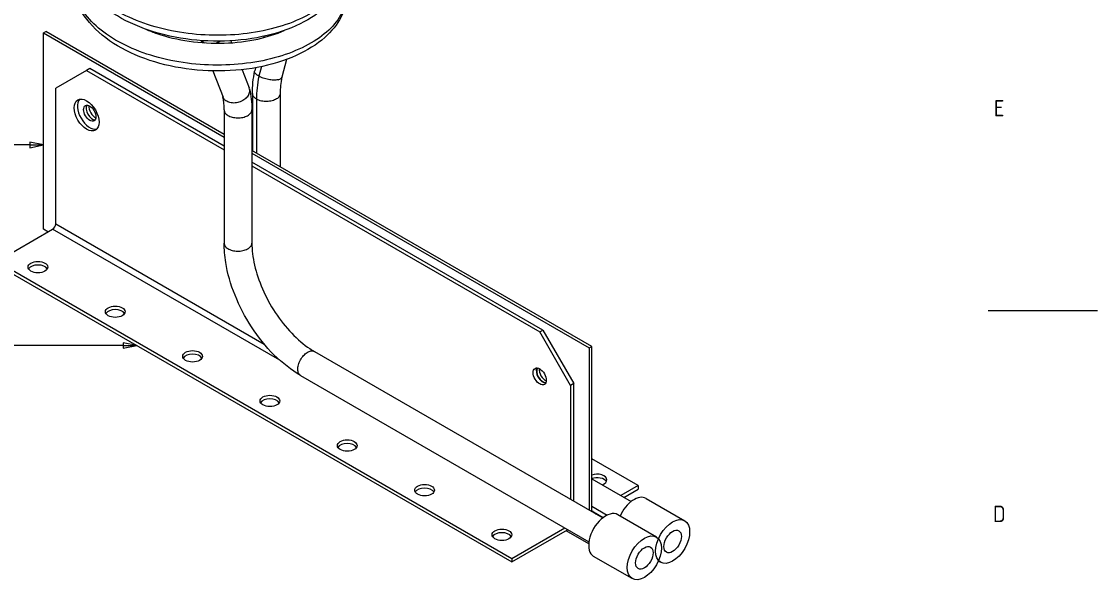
# Model space of a CAD drawing. Header units: millimetres. Extents: x 0 to 2102, y 0 to 1485.
# Drawn here: x 1610.5 to 2102.5, y 618.2 to 874.9 of the extents above; entities that cross this region are included whole.
import ezdxf

# ---------------------------------------------------------------- set-up
doc = ezdxf.new("R2010")
doc.units = ezdxf.units.MM
doc.header["$LTSCALE"] = 2.5
doc.layers.get('0').update_dxf_attribs({"color": 3, "lineweight": 5})
for name, color, linetype, lineweight in [('가시적인 것(ISO)', 3, 'Continuous', 5), ('가시적인 좁은 것(ISO)', 3, 'Continuous', 5), ('경계(ISO)', 7, 'Continuous', 5), ('기호(ISO)', 5, 'Continuous', 5)]:
    doc.layers.add(name, color=color, linetype=linetype, lineweight=lineweight)
doc.styles.add('문자 텍스트_PSTEK_POSCO', font='isocp.shx')
doc.styles.add('부품번호텍스트_PSTEK_POSCO', font='isocp.shx')

# ---------------------------------------------------------------- blocks, each defined once
blk = doc.blocks.new('경계 Default Border')
at = {"layer": '경계(ISO)', "flags": 128}
blk.add_lwpolyline([(841, 297), (821, 297)], dxfattribs=at)
at = {"layer": '경계(ISO)', "color": 2, "char_height": 3, "attachment_point": 7, "style": '문자 텍스트_PSTEK_POSCO'}
for s, insert in [('E', (822.04, 332.6)), ('D', (821.88, 258.35))]:
    blk.add_mtext(s, dxfattribs=dict(at, insert=insert))
blk = doc.blocks.new('품번기호1')
at = {"layer": '기호(ISO)', "color": 7}
for p, q in [((662.77, 290.67), (610.78, 290.67)), ((665.27, 290.67), (662.77, 291.17)), ((662.77, 291.17), (662.77, 290.17)), ((662.77, 290.67), (665.27, 290.67)), ((662.77, 290.17), (665.27, 290.67))]:
    blk.add_line(p, q, dxfattribs=at)
at = {"layer": '기호(ISO)', "color": 7, "flags": 128}
blk.add_lwpolyline([(662.77, 290.17), (665.27, 290.67)], dxfattribs=at)
at = {"layer": '기호(ISO)'}
blk.add_circle((603.28, 290.67), 7.5, dxfattribs=at)
at = {"layer": '기호(ISO)', "color": 7}
blk.add_solid([(662.77, 290.17), (665.27, 290.67), (662.77, 291.17), (662.77, 290.17)], dxfattribs=at)
at = {"layer": '기호(ISO)', "color": 7, "insert": (603.28, 290.67), "char_height": 5, "attachment_point": 5, "style": '부품번호텍스트_PSTEK_POSCO'}
blk.add_mtext('4', dxfattribs=at)
blk = doc.blocks.new('품번기호2')
at = {"layer": '기호(ISO)', "color": 7}
for p, q in [((645.69, 327.38), (610.84, 327.38)), ((648.19, 327.38), (645.69, 327.88)), ((645.69, 327.88), (645.69, 326.88)), ((645.69, 327.38), (648.19, 327.38)), ((645.69, 326.88), (648.19, 327.38))]:
    blk.add_line(p, q, dxfattribs=at)
at = {"layer": '기호(ISO)', "color": 7, "flags": 128}
blk.add_lwpolyline([(645.69, 326.88), (648.19, 327.38)], dxfattribs=at)
at = {"layer": '기호(ISO)'}
blk.add_circle((603.34, 327.38), 7.5, dxfattribs=at)
at = {"layer": '기호(ISO)', "color": 7}
blk.add_solid([(645.69, 326.88), (648.19, 327.38), (645.69, 327.88), (645.69, 326.88)], dxfattribs=at)
at = {"layer": '기호(ISO)', "color": 7, "insert": (603.34, 327.41), "char_height": 5, "attachment_point": 5, "style": '부품번호텍스트_PSTEK_POSCO'}
blk.add_mtext('2', dxfattribs=at)

msp = doc.modelspace()

# ---------------------------------------------------------------- linework, layer by layer
at = {"layer": '가시적인 것(ISO)'}
for p, q in [((1620.473, 869.714), (1621.604, 870.367)), ((1620.473, 869.714), (1703.135, 821.989)), ((1620.473, 779.899), (1620.473, 869.714)), ((1703.135, 823.295), (1621.604, 870.367)), ((1692.499, 866.213), (1692.864, 865.278)), ((1706.177, 866.104), (1706.527, 865.206)), ((1721.378, 868.192), (1721.211, 867.571)), ((1731.668, 857.562), (1729.478, 849.428)), ((1640.272, 852.567), (1626.13, 844.402)), ((1641.686, 853.384), (1640.272, 852.567)), ((1640.272, 852.567), (1703.135, 816.273)), ((1703.135, 817.906), (1641.686, 853.384)), ((1697.928, 852.316), (1702.626, 840.293)), ((1711.334, 852.901), (1714.609, 844.519)), ((1717.498, 853.781), (1717.105, 852.32)), ((1626.13, 782.349), (1626.13, 844.402)), ((1716.075, 841.99), (1716.075, 815.824)), ((1728.775, 841.99), (1728.775, 808.492)), ((1703.135, 834.519), (1703.135, 773.539)), ((1715.835, 834.519), (1715.835, 773.539)), ((1871.213, 726.255), (1715.835, 815.963)), ((1715.835, 814.656), (1870.081, 725.602)), ((1848.868, 733.767), (1715.835, 810.574)), ((1715.835, 808.941), (1847.454, 732.951)), ((1599.26, 765.202), (1624.715, 779.899)), ((1622.594, 778.674), (1620.473, 779.899)), ((1599.26, 765.202), (1834.726, 629.256)), ((1599.26, 763.569), (1834.726, 627.623)), ((1847.454, 732.951), (1848.868, 733.767)), ((1848.868, 733.767), (1863.01, 709.272)), ((1861.596, 708.456), (1847.454, 732.951)), ((1744.48, 723.925), (1876.297, 647.82)), ((1870.081, 725.602), (1871.213, 726.255)), ((1870.081, 725.602), (1870.081, 651.408)), ((1871.213, 650.755), (1871.213, 726.255)), ((1738.13, 712.926), (1869.944, 636.823)), ((1863.01, 709.272), (1861.596, 708.456)), ((1863.01, 655.491), (1863.01, 709.272)), ((1861.596, 708.456), (1861.596, 656.307)), ((1892.426, 662.569), (1871.213, 674.816)), ((1871.213, 665.697), (1889.237, 655.291)), ((1892.426, 662.569), (1884.529, 658.009)), ((1885.943, 657.193), (1892.426, 660.936)), ((1892.426, 662.569), (1892.426, 660.936)), ((1896.055, 656.726), (1913.733, 646.52)), ((1871.213, 651.032), (1876.504, 647.978)), ((1871.829, 650.677), (1871.589, 650.538)), ((1873.003, 649.722), (1873.243, 649.86)), ((1900.787, 639.045), (1883.109, 649.252)), ((1834.726, 629.256), (1858.889, 643.206)), ((1834.726, 627.623), (1860.182, 642.319)), ((1869.853, 635.919), (1859.475, 641.911)), ((1889.787, 619.993), (1872.109, 630.199)), ((1834.726, 629.256), (1834.726, 627.623)), ((1901.673, 628.079), (1902.733, 627.467))]:
    msp.add_line(p, q, dxfattribs=at)
for centre, major_axis in [((1640.272, 832.155), (-4, 6.928)), ((1641.686, 832.971), (-2, 3.464)), ((1617.998, 762.549), (-4.5, 0)), ((1653.353, 742.136), (-4.5, 0)), ((1688.709, 721.724), (-4.5, 0)), ((1847.454, 712.538), (-2.125, 3.681)), ((1724.064, 701.311), (-4.5, 0)), ((1759.419, 680.899), (-4.5, 0)), ((1794.775, 660.486), (-4.5, 0)), ((1908.233, 636.994), (5.5, 9.526)), ((1830.13, 640.074), (-4.5, 0)), ((1895.287, 629.519), (5.5, 9.526)), ((1908.233, 636.994), (2.84, 4.919)), ((1895.287, 629.519), (2.84, 4.919))]:
    msp.add_ellipse(centre, major_axis=major_axis, ratio=0.5773503, dxfattribs=at)
for centre, major_axis, start_param, end_param in [((1641.686, 832.971), (-4, 6.928), 0.1777106, 2.9638821), ((1642.817, 833.625), (-2, 3.464), 0.2867566, 2.8548361), ((1644.232, 834.441), (2.125, -3.681), 3.8447396, 5.5800383), ((1624.715, 781.532), (1, 1.732), 3.9269908, 5.4977871), ((1617.998, 760.916), (4.5, 0), 0.3196873, 2.8219054), ((1653.353, 740.503), (4.5, 0), 0.3196873, 2.8219054), ((1688.709, 720.091), (4.5, 0), 0.3196873, 2.8219054), ((1848.868, 713.355), (-2.125, 3.681), 0.3392248, 2.8023679), ((1848.868, 713.355), (2, -3.464), 3.4071042, 6.0176738), ((1850, 714.008), (2, -3.464), 3.7674063, 5.6573716), ((1724.064, 699.678), (4.5, 0), 0.3196873, 2.8219054), ((1759.419, 679.266), (4.5, 0), 0.3196873, 2.8219054), ((1873.688, 665.222), (4.5, 0), 5.2351592, 8.4363123), ((1873.688, 663.589), (4.5, 0), 0.3196873, 2.153127), ((1794.775, 658.854), (4.5, 0), 0.3196873, 2.8219054), ((1890.555, 647.2), (5.5, 9.526), 0, 1.7486452), ((1877.609, 639.725), (5.5, 9.526), 0, 3.1415927), ((1830.13, 638.441), (4.5, 0), 0.3196873, 2.8219054), ((1860.182, 645.585), (2, 3.464), 3.9269908, 3.9689243)]:
    msp.add_ellipse(centre, major_axis=major_axis, ratio=0.5773503, start_param=start_param, end_param=end_param, dxfattribs=at)
for points, knots in [([(1758.243, 908.382), (1758.924, 906.157), (1759.281, 903.851), (1759.281, 897.81), (1758.319, 894.033), (1754.801, 887.159), (1752.227, 883.974), (1745.459, 877.982), (1741.003, 875.204), (1730.657, 870.564), (1724.558, 868.716), (1711.791, 866.362), (1704.97, 865.817), (1691.525, 866.074), (1684.735, 866.86), (1671.944, 869.664), (1665.786, 871.714), (1654.772, 876.903), (1649.792, 880.116), (1641.644, 887.455), (1638.384, 891.697), (1634.307, 900.575), (1633.362, 905.315), (1633.63, 910.032), (1633.635, 910.114), (1633.656, 910.439), (1633.676, 910.684), (1633.766, 911.66), (1633.862, 912.391), (1634.108, 913.818), (1634.255, 914.516), (1634.429, 915.209)], [42.2952208, 42.2952208, 42.2952208, 42.2952208, 43.3336512, 43.3336512, 45.0292719, 45.0292719, 46.7267075, 46.7267075, 48.6583312, 48.6583312, 50.7120311, 50.7120311, 52.745789, 52.745789, 54.7513915, 54.7513915, 56.7558023, 56.7558023, 58.7823501, 58.7823501, 60.8275511, 60.8275511, 62.7861615, 62.7861615, 62.8204731, 62.8204731, 62.9237899, 62.9237899, 63.2338488, 63.2338488, 63.5323367, 63.5323367, 63.5323367, 63.5323367]), ([(1758.243, 894.746), (1758.447, 894.086), (1758.621, 893.42), (1759.107, 891.16), (1759.281, 889.539), (1759.281, 884.202), (1758.333, 880.453), (1754.852, 873.596), (1752.289, 870.407), (1745.545, 864.407), (1741.102, 861.625), (1730.78, 856.972), (1724.69, 855.115), (1711.934, 852.743), (1705.114, 852.188), (1691.669, 852.426), (1684.877, 853.204), (1672.077, 855.99), (1665.913, 858.031), (1654.882, 863.203), (1649.891, 866.409), (1641.72, 873.733), (1638.444, 877.969), (1634.546, 886.385), (1633.581, 890.582), (1633.581, 895.084), (1633.587, 895.429), (1633.639, 896.809), (1633.735, 897.844), (1634.025, 899.777), (1634.205, 900.678), (1634.429, 901.572)], [3.8204555, 3.8204555, 3.8204555, 3.8204555, 4.128953, 4.128953, 4.861019, 4.861019, 6.5442304, 6.5442304, 8.2414066, 8.2414066, 10.1713611, 10.1713611, 12.2248835, 12.2248835, 14.2589101, 14.2589101, 16.2646201, 16.2646201, 18.268947, 18.268947, 20.2952869, 20.2952869, 22.3405571, 22.3405571, 24.0947348, 24.0947348, 24.2403683, 24.2403683, 24.6775752, 24.6775752, 25.0622308, 25.0622308, 25.0622308, 25.0622308]), ([(1667.403, 871.38), (1669.006, 870.682), (1670.675, 870.033), (1676.979, 867.864), (1682.025, 866.66), (1692.394, 865.159), (1697.848, 864.859), (1708.444, 865.202), (1713.717, 865.856), (1722.916, 867.895), (1727.023, 869.23), (1730.591, 870.81)], [237.0358593, 237.0358593, 237.0358593, 237.0358593, 237.6240812, 237.6240812, 239.1946197, 239.1946197, 240.7931363, 240.7931363, 242.4048571, 242.4048571, 243.8665012, 243.8665012, 243.8665012, 243.8665012]), ([(1718.99, 849.906), (1718.408, 850.242), (1717.94, 850.599), (1717.284, 851.314), (1717.102, 851.665), (1717.067, 852.105), (1717.076, 852.215), (1717.105, 852.32)], [0.9944683, 0.9944683, 0.9944683, 0.9944683, 1.24128191, 1.24128191, 1.48780554, 1.48780554, 1.57371081, 1.57371081, 1.57371081, 1.57371081]), ([(1727.78, 848.277), (1727.765, 848.274), (1727.749, 848.27), (1727.156, 848.141), (1726.467, 848.086), (1724.964, 848.124), (1724.168, 848.212), (1722.558, 848.518), (1721.759, 848.732), (1720.259, 849.261), (1719.573, 849.57), (1718.99, 849.906)], [-0.0069416, -0.0069416, -0.0069416, -0.0069416, 0, 0, 0.2531766, 0.2531766, 0.5003435, 0.5003435, 0.7471374, 0.7471374, 0.9944683, 0.9944683, 0.9944683, 0.9944683]), ([(1727.78, 848.277), (1727.796, 848.281), (1727.812, 848.284), (1728.381, 848.418), (1728.814, 848.614), (1729.296, 849.031), (1729.423, 849.221), (1729.478, 849.428)], [-0.00694372, -0.00694372, -0.00694372, -0.00694372, 0, 0, 0.2482328, 0.2482328, 0.41524717, 0.41524717, 0.41524717, 0.41524717]), ([(1713.11, 839.807), (1713.126, 839.822), (1713.141, 839.836), (1713.721, 840.385), (1714.16, 840.981), (1714.729, 842.214), (1714.86, 842.838), (1714.819, 843.815), (1714.743, 844.177), (1714.609, 844.519)], [-0.00694164, -0.00694164, -0.00694164, -0.00694164, 0, 0, 0.25317662, 0.25317662, 0.50034352, 0.50034352, 0.6534777, 0.6534777, 0.6534777, 0.6534777]), ([(1713.11, 839.807), (1713.094, 839.793), (1713.078, 839.778), (1712.496, 839.248), (1711.823, 838.804), (1710.333, 838.11), (1709.532, 837.867), (1707.907, 837.616), (1707.099, 837.611), (1705.588, 837.843), (1704.899, 838.076), (1703.732, 838.749), (1703.264, 839.182), (1702.811, 839.881), (1702.707, 840.083), (1702.626, 840.293)], [-0.0069437, -0.0069437, -0.0069437, -0.0069437, 0, 0, 0.2482328, 0.2482328, 0.4972073, 0.4972073, 0.7462968, 0.7462968, 0.9944835, 0.9944835, 1.241308, 1.241308, 1.3355714, 1.3355714, 1.3355714, 1.3355714]), ([(1738.13, 712.926), (1733.921, 715.356), (1729.759, 718.615), (1722.197, 726.162), (1718.686, 730.517), (1712.684, 739.736), (1710.102, 744.703), (1706.126, 754.664), (1704.677, 759.778), (1703.388, 767.699), (1703.135, 770.678), (1703.135, 773.539)], [0, 0, 0, 0, 1.7115182, 1.7115182, 3.3796577, 3.3796577, 5.0197443, 5.0197443, 6.6524705, 6.6524705, 7.6599776, 7.6599776, 7.6599776, 7.6599776]), ([(1715.835, 773.539), (1715.835, 770.451), (1716.245, 766.988), (1717.869, 759.903), (1719.097, 756.196), (1722.264, 748.885), (1724.261, 745.194), (1728.773, 738.342), (1731.351, 735.101), (1736.708, 729.527), (1739.555, 727.119), (1743.05, 724.782), (1743.768, 724.335), (1744.48, 723.925)], [0, 0, 0, 0, 1.2049061, 1.2049061, 2.403339, 2.403339, 3.6325435, 3.6325435, 4.8745291, 4.8745291, 6.1093917, 6.1093917, 6.4298839, 6.4298839, 6.4298839, 6.4298839])]:
    msp.add_open_spline(points, degree=3, knots=knots, dxfattribs=at)
for points in [[(1716.075, 841.99), (1716.075, 845.287), (1716.422, 848.748), (1717.089, 852.252)], [(1729.489, 849.466), (1729.012, 846.846), (1728.775, 844.31), (1728.775, 841.99)], [(1714.74, 844.105), (1715.476, 841.112), (1715.835, 837.878), (1715.835, 834.519)], [(1703.135, 834.519), (1703.135, 836.717), (1702.922, 838.752), (1702.535, 840.525)]]:
    msp.add_open_spline(points, degree=3, dxfattribs=at)
at = {"layer": '가시적인 좁은 것(ISO)'}
for p, q in [((1724.088, 868.843), (1723.956, 868.351)), ((1720.172, 854.296), (1718.99, 849.906)), ((1717.935, 839.398), (1717.935, 814.75)), ((1626.13, 782.349), (1721.482, 727.297)), ((1728.568, 719.94), (1624.715, 779.899)), ((1871.213, 653.18), (1878.317, 649.078)), ((1860.182, 642.319), (1860.182, 642.459))]:
    msp.add_line(p, q, dxfattribs=at)
msp.add_ellipse((1753.29, 859.81), major_axis=(-25, -43.301), ratio=0.5773503, start_param=5.2528635, end_param=5.4977871, dxfattribs=at)
for points, knots in [([(1759.276, 901.557), (1759.268, 897.111), (1757.659, 892.665), (1754.537, 888.575), (1750.566, 883.374), (1744.156, 878.759), (1736.071, 875.325), (1727.985, 871.891), (1718.242, 869.645), (1708.001, 868.897), (1697.761, 868.15), (1687.044, 868.903), (1677.129, 871.11), (1667.214, 873.317), (1658.12, 876.974), (1650.933, 881.688), (1643.745, 886.403), (1638.478, 892.165), (1635.759, 898.331), (1634.315, 901.605), (1633.591, 904.99), (1633.59, 908.374)], [8.6393798, 8.6393798, 8.6393798, 8.6393798, 9.030405, 9.030405, 9.030405, 9.5277122, 9.5277122, 9.5277122, 10.0250194, 10.0250194, 10.0250194, 10.5223267, 10.5223267, 10.5223267, 11.0196339, 11.0196339, 11.0196339, 11.5169412, 11.5169412, 11.5169412, 11.7809725, 11.7809725, 11.7809725, 11.7809725]), ([(1759.271, 887.921), (1759.273, 885.542), (1758.82, 883.163), (1757.91, 880.839), (1755.746, 875.314), (1750.999, 870.113), (1744.236, 865.897), (1737.472, 861.682), (1728.705, 858.461), (1718.98, 856.663), (1709.255, 854.865), (1698.592, 854.493), (1688.262, 855.634), (1677.932, 856.776), (1667.955, 859.429), (1659.522, 863.321), (1651.089, 867.213), (1644.217, 872.337), (1639.724, 878.124), (1635.697, 883.312), (1633.589, 889.024), (1633.582, 894.739)], [2.3561945, 2.3561945, 2.3561945, 2.3561945, 2.5654108, 2.5654108, 2.5654108, 3.0627181, 3.0627181, 3.0627181, 3.5600253, 3.5600253, 3.5600253, 4.0573325, 4.0573325, 4.0573325, 4.5546398, 4.5546398, 4.5546398, 5.051947, 5.051947, 5.051947, 5.4977871, 5.4977871, 5.4977871, 5.4977871]), ([(1692.767, 866.194), (1693.019, 865.917), (1693.317, 865.671), (1693.823, 865.359), (1693.998, 865.266), (1694.182, 865.182)], [1.83678692, 1.83678692, 1.83678692, 1.83678692, 1.98447392, 1.98447392, 2.05684725, 2.05684725, 2.05684725, 2.05684725]), ([(1698.996, 864.992), (1699.448, 865.124), (1699.892, 865.295), (1700.588, 865.633), (1700.848, 865.776), (1701.097, 865.932)], [2.58608403, 2.58608403, 2.58608403, 2.58608403, 2.72865165, 2.72865165, 2.8185284, 2.8185284, 2.8185284, 2.8185284]), ([(1717.935, 839.398), (1717.35, 839.735), (1716.885, 840.136), (1716.248, 841.017), (1716.081, 841.489), (1716.075, 841.974), (1716.075, 841.982), (1716.075, 841.99)], [0, 0, 0, 0, 0.24805924, 0.24805924, 0.49611848, 0.49611848, 0.50028568, 0.50028568, 0.50028568, 0.50028568]), ([(1728.775, 841.99), (1728.775, 841.554), (1728.64, 841.12), (1728.087, 840.263), (1727.65, 839.853), (1726.527, 839.151), (1725.853, 838.867), (1724.353, 838.465), (1723.543, 838.35), (1721.891, 838.306), (1721.065, 838.377), (1719.846, 838.629), (1719.424, 838.748), (1718.633, 839.037), (1718.266, 839.207), (1717.935, 839.398)], [2.5014409, 2.5014409, 2.5014409, 2.5014409, 2.7286516, 2.7286516, 2.9767109, 2.9767109, 3.2247701, 3.2247701, 3.4728294, 3.4728294, 3.7208886, 3.7208886, 3.8613376, 3.8613376, 4.0017867, 4.0017867, 4.0017867, 4.0017867]), ([(1703.135, 834.519), (1703.135, 834.066), (1703.28, 833.617), (1703.863, 832.749), (1704.309, 832.342), (1705.448, 831.65), (1706.129, 831.371), (1707.637, 830.98), (1708.45, 830.871), (1710.103, 830.839), (1710.927, 830.917), (1712.477, 831.25), (1713.188, 831.503), (1714.402, 832.151), (1714.894, 832.54), (1715.591, 833.406), (1715.79, 833.874), (1715.833, 834.407), (1715.835, 834.463), (1715.835, 834.519)], [1.5008609, 1.5008609, 1.5008609, 1.5008609, 1.7364147, 1.7364147, 1.9844739, 1.9844739, 2.2325332, 2.2325332, 2.4805924, 2.4805924, 2.7286516, 2.7286516, 2.9767109, 2.9767109, 3.2247701, 3.2247701, 3.4728294, 3.4728294, 3.5020253, 3.5020253, 3.5020253, 3.5020253]), ([(1703.135, 773.539), (1703.135, 773.086), (1703.28, 772.637), (1703.863, 771.769), (1704.309, 771.362), (1705.448, 770.669), (1706.129, 770.39), (1707.637, 769.999), (1708.45, 769.89), (1710.103, 769.859), (1710.927, 769.937), (1712.477, 770.27), (1713.188, 770.522), (1714.402, 771.17), (1714.894, 771.56), (1715.591, 772.426), (1715.79, 772.894), (1715.833, 773.427), (1715.835, 773.483), (1715.835, 773.539)], [1.5008609, 1.5008609, 1.5008609, 1.5008609, 1.7364147, 1.7364147, 1.9844739, 1.9844739, 2.2325332, 2.2325332, 2.4805924, 2.4805924, 2.7286516, 2.7286516, 2.9767109, 2.9767109, 3.2247701, 3.2247701, 3.4728294, 3.4728294, 3.5020253, 3.5020253, 3.5020253, 3.5020253]), ([(1738.13, 712.926), (1737.738, 713.152), (1737.421, 713.503), (1736.961, 714.441), (1736.832, 715.032), (1736.801, 716.364), (1736.9, 717.093), (1737.315, 718.595), (1737.628, 719.353), (1738.427, 720.801), (1738.906, 721.475), (1739.97, 722.651), (1740.544, 723.14), (1741.712, 723.868), (1742.295, 724.099), (1743.394, 724.27), (1743.899, 724.208), (1744.382, 723.979), (1744.431, 723.953), (1744.48, 723.925)], [1.5008609, 1.5008609, 1.5008609, 1.5008609, 1.7364147, 1.7364147, 1.9844739, 1.9844739, 2.2325332, 2.2325332, 2.4805924, 2.4805924, 2.7286516, 2.7286516, 2.9767109, 2.9767109, 3.2247701, 3.2247701, 3.4728294, 3.4728294, 3.5020253, 3.5020253, 3.5020253, 3.5020253])]:
    msp.add_open_spline(points, degree=3, knots=knots, dxfattribs=at)

# ---------------------------------------------------------------- block references
at = {"xscale": 2.5, "yscale": 2.5, "zscale": 2.5}
msp.add_blockref('경계 Default Border', (0, 0), dxfattribs=at)
at = {"layer": '기호(ISO)', "xscale": 2.5, "yscale": 2.5, "zscale": 2.5}
for name in ['품번기호2', '품번기호1']:
    msp.add_blockref(name, (0, 0), dxfattribs=at)

doc.saveas('drawing.dxf')
